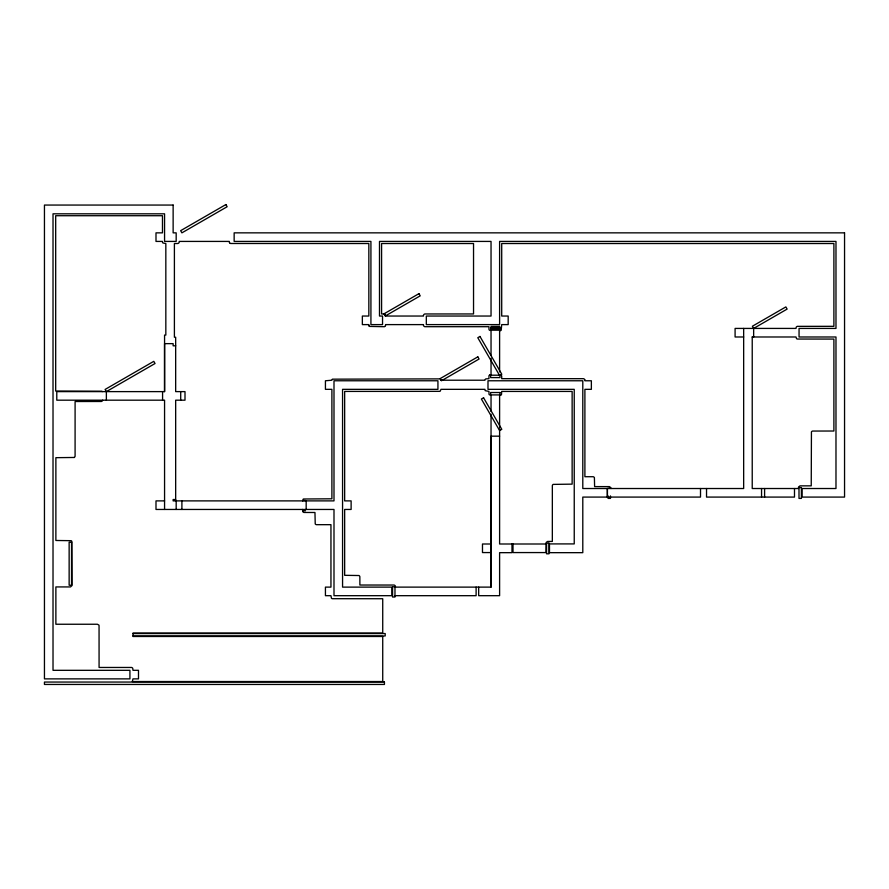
<?xml version="1.0" encoding="UTF-8"?>
<svg xmlns="http://www.w3.org/2000/svg" width="889" height="889" viewBox="0 0 889 889"><rect width="100%" height="100%" fill="white"/><g stroke="black" fill="none" stroke-linecap="round" stroke-linejoin="round"><path stroke-width="1.33" d="M164.565 509.453L164.565 400.183L56.785 400.183L56.785 391.616L164.565 391.616L164.565 343.643L173.133 343.643L173.133 345.799L175.666 345.799M394.883 587.118L491.039 587.118L491.039 436.166L499.607 436.166M102.657 400.183L102.502 400.617A1.656 1.656 0 0 1 101.946 401.217A1.767 1.767 0 0 1 101.324 401.484L75.098 401.517L75.087 456.124A1.778 1.778 0 0 1 74.965 456.613L74.598 457.168A1.778 1.778 0 0 1 74.165 457.513M106.369 391.616L155.042 363.512L153.786 361.334L105.113 389.438L106.369 391.616L106.369 400.183M753.65 328.419L787.121 309.094L785.854 306.916L752.394 326.23L753.65 328.419L753.65 336.987L752.227 336.987L752.227 488.517L798.478 488.517L798.489 487.394A1.778 1.778 0 0 1 798.611 486.905L800.022 485.861L811.235 485.85L811.435 431.932A1.667 1.667 0 0 1 811.868 431.409L812.001 431.309A1.767 1.767 0 0 1 812.613 431.054L833.893 431.021L833.893 339.076L797.389 339.042A1.778 1.778 0 0 1 796.5 338.565L796.011 336.987L752.227 336.987M74.198 457.468L55.874 457.679L55.874 540.479L71.142 540.679A1.656 1.656 0 0 1 71.842 541.379L72.02 585.551L70.509 586.929L55.874 586.929L55.874 624.245L97.368 624.245L98.79 625A1.7 1.7 0 0 1 99.057 625.623L99.079 667.461L131.428 667.461A1.778 1.778 0 0 1 131.905 667.583L132.061 667.661A1.656 1.656 0 0 1 132.75 668.35L132.972 670.317L138.495 670.317L138.495 678.874L132.972 678.874L132.339 681.53L382.726 681.541L382.726 636.48L133.017 636.48L133.017 633.046L382.726 633.046L382.726 598.73L332.33 598.697A1.745 1.745 0 0 1 331.853 598.53A1.656 1.656 0 0 1 331.453 598.23L330.952 595.686L325.43 595.686L325.43 587.118L330.952 587.118L330.952 524.677L316.506 524.677A1.622 1.622 0 0 1 316.017 524.554L315.862 524.477A1.789 1.789 0 0 1 315.228 523.899L314.962 512.497L303.96 512.464A1.778 1.778 0 0 1 303.193 512.097A1.667 1.667 0 0 1 302.782 511.597L302.582 509.453M384.681 326.496L384.526 326.574A1.622 1.622 0 0 1 384.037 326.696L369.591 326.419A1.667 1.667 0 0 1 368.879 325.352M743.66 336.987L735.092 336.987L735.092 328.419L796.011 328.419L796.211 327.23A1.667 1.667 0 0 1 796.633 326.708L796.766 326.607A1.767 1.767 0 0 1 797.389 326.352L833.893 326.319L833.893 243.519L501.707 243.519L501.707 316.039L508.175 316.039L508.175 324.607L501.707 324.607L501.207 330.197A1.789 1.789 0 0 1 500.796 330.497A1.778 1.778 0 0 1 500.329 330.664L499.607 330.697L499.607 371.924M608.065 488.328L610.465 488.328M175.666 499.529L173.133 499.529L173.133 500.885L333.997 500.885L333.997 380.77L437.933 380.77L437.933 389.338L342.565 389.338L342.565 587.118L391.86 587.118L391.86 595.686L333.997 595.686L333.997 509.453L155.997 509.453L155.997 500.885L164.565 500.885M303.093 500.507L305.494 500.507M303.093 510.786L305.494 510.786M491.039 544.001L482.483 544.001L482.483 552.569L491.039 552.569M546.057 544.001L499.607 544.001L499.607 428.909M394.883 595.686L476.115 595.686L476.115 587.118M133.017 633.557L385.204 633.557L385.204 635.957L133.017 635.957M500.329 374.714L501.574 375.736A1.778 1.778 0 0 1 501.696 376.225L501.707 378.67L583.351 378.681A1.778 1.778 0 0 1 583.84 378.803L584.395 379.17A1.778 1.778 0 0 1 584.729 379.603M102.202 391.549L102.257 391.616A1.789 1.789 0 0 0 101.79 391.249L55.685 391.049L55.685 215.716L162.476 215.716L162.476 232.851L155.997 232.851L155.997 241.419L162.476 241.419L162.509 242.141A1.745 1.745 0 0 0 162.765 242.753A1.656 1.656 0 0 0 162.976 243.008L165.832 243.519L165.832 335.075L164.565 335.075L164.565 391.616M584.695 379.581L584.895 380.77L591.363 380.77L591.363 389.338L584.895 389.338L584.895 476.715L593.052 476.715A1.778 1.778 0 0 1 593.541 476.837L594.096 477.215A1.789 1.789 0 0 1 594.397 477.615L594.608 486.605L609.432 486.616L610.843 487.672A1.778 1.778 0 0 1 610.965 488.161L610.976 488.517M440.844 379.736L440.588 379.303A1.667 1.667 0 0 0 440.077 378.881L332.397 379.17A1.789 1.789 0 0 0 332.097 379.581L332.03 379.736A1.622 1.622 0 0 0 331.908 380.214L325.43 380.77L325.43 389.338L331.897 389.338L331.897 498.796L303.493 498.996A1.789 1.789 0 0 0 303.082 499.296L302.582 500.885M385.504 315.162L385.582 316.039L423.464 316.039L423.542 315.162A1.7 1.7 0 0 1 423.953 314.462A1.789 1.789 0 0 1 424.375 314.15L424.52 314.084A1.622 1.622 0 0 1 425.009 313.961L473.537 313.95L473.537 243.519L381.581 243.519L381.581 313.95L384.037 313.961A1.622 1.622 0 0 1 384.526 314.084L384.681 314.15A1.789 1.789 0 0 1 385.081 314.45A1.789 1.789 0 0 1 385.382 314.862M368.868 325.318L368.835 324.607L362.356 324.607L362.356 316.039L368.835 316.039L368.835 243.519L230.673 243.486A1.7 1.7 0 0 1 230.195 243.308A1.789 1.789 0 0 1 229.562 242.741M440.966 380.214L484.961 380.214A1.622 1.622 0 0 1 485.083 379.736L485.15 379.581A1.656 1.656 0 0 1 485.85 378.892L488.95 378.67L488.961 376.225A1.622 1.622 0 0 1 489.439 375.214M794.488 488.517L794.488 497.084L706.533 497.084L706.533 488.517M764.596 488.517L764.596 497.084M761.551 488.517L761.551 497.084M743.66 328.419L743.66 488.517L582.795 488.517L582.795 380.77L487.994 380.77L487.994 389.338L574.238 389.338L574.238 543.912L549.48 543.912L549.48 552.669L582.795 552.669L582.795 497.084L700.51 497.084L700.51 488.517M610.465 495.895L610.465 498.407L608.065 498.407L608.065 495.895M607.42 488.517L607.42 497.084M607.354 488.517L607.354 497.084M513.009 544.001L513.009 552.569L545.935 552.569L546.09 542.812A1.778 1.778 0 0 1 546.257 542.334L547.602 541.445L552.336 541.434L552.347 485.683A1.622 1.622 0 0 1 552.469 485.194L552.547 485.038A1.789 1.789 0 0 1 552.725 484.761A1.622 1.622 0 0 1 553.202 484.394L572.138 484.138L572.138 391.427L501.707 391.427L501.496 394.516A1.656 1.656 0 0 1 500.952 395.127A1.767 1.767 0 0 1 500.329 395.394L499.607 395.427L499.607 427.598M511.986 543.912L511.986 552.669L499.607 552.669L499.607 595.686L478.671 595.686L478.671 587.118M491.039 355.433L491.039 330.697L489.45 330.197A1.656 1.656 0 0 1 489.239 329.941A1.745 1.745 0 0 1 488.983 329.319L488.95 326.708L425.009 326.696A1.622 1.622 0 0 1 424.52 326.574L424.375 326.496A1.789 1.789 0 0 1 423.508 325.452L423.464 324.607L385.582 324.607L385.504 325.485A1.7 1.7 0 0 1 384.693 326.485M491.039 358.189L491.039 374.68L489.861 374.88A1.656 1.656 0 0 0 489.45 375.18M491.039 411.507L491.039 395.427L489.239 394.66A1.778 1.778 0 0 1 489.028 394.205L488.95 391.427L485.238 390.671A1.778 1.778 0 0 1 485.027 390.215L484.95 389.338L440.977 389.338L440.222 391.138A1.778 1.778 0 0 1 439.766 391.349L344.654 391.427L344.654 500.885L351.122 500.885L351.122 509.453L344.654 509.453L344.654 575.316L358.978 575.527A1.667 1.667 0 0 1 359.489 575.95L359.756 576.372A1.667 1.667 0 0 1 359.856 576.839L359.889 585.029L393.938 585.04A1.778 1.778 0 0 1 394.427 585.162L394.983 585.529A1.789 1.789 0 0 1 395.283 585.94L395.483 587.118M491.039 414.196L491.039 587.118M306.172 500.885L306.172 509.453M181.901 500.885L181.901 509.453M180.711 391.616L180.711 400.183M176.178 500.885L176.178 509.453M175.666 500.885L175.666 400.183L185.001 400.183L185.001 391.616L175.666 391.616L175.666 337.231L174.4 337.231L174.4 243.519L177.678 243.508A1.622 1.622 0 0 0 178.167 243.386L178.322 243.308A1.7 1.7 0 0 0 178.722 243.019A1.789 1.789 0 0 0 179.022 242.608A1.7 1.7 0 0 0 179.156 242.297L179.222 241.419L229.295 241.419L229.329 242.141A1.7 1.7 0 0 0 229.584 242.764M162.576 391.616L162.576 400.183M369.335 326.196A1.789 1.789 0 0 1 369.124 325.941M440.822 379.692A1.667 1.667 0 0 1 440.955 380.192M225.895 204.548L180.645 230.673L181.901 232.851L227.151 206.726L225.895 204.548M418.941 293.659L383.959 313.861L385.215 316.039L420.208 295.848L418.941 293.659M479.971 336.453L477.793 337.72L499.607 375.502L501.796 374.247L479.971 336.453M477.815 356.845L440.166 378.592L441.422 380.77L479.071 359.034L477.815 356.845M483.572 397.772L481.394 399.028L499.607 430.576L501.796 429.32L483.572 397.772M173.133 205.059L44.45 205.059L44.45 678.874L129.927 678.874L129.927 670.317L53.018 670.317L53.018 213.816L164.565 213.816L164.565 241.419L176.178 241.419L176.178 232.851L173.133 232.851L173.133 205.059M844.55 232.851L234.151 232.851L234.151 241.419L370.924 241.419L370.924 324.607L382.537 324.607L382.537 316.039L379.492 316.039L379.492 241.419L491.039 241.419L491.039 316.039L426.32 316.039L426.32 324.607L499.607 324.607L499.607 241.419L835.982 241.419L835.982 328.419L799.055 328.419L799.055 336.987L835.982 336.987L835.982 488.517L802.1 488.517L802.1 497.084L844.55 497.084L844.55 232.851M499.607 326.452L491.039 326.452L491.039 328.852L499.607 328.852L499.607 326.452M499.996 327.785L490.661 327.785L490.661 330.186L499.996 330.186L499.996 327.785M499.996 375.191L490.661 375.191L490.661 377.592L499.996 377.592L499.996 375.191M499.996 392.516L490.661 392.516L490.661 394.916L499.996 394.916L499.996 392.516M801.389 487.561L799 487.561L799 498.407L801.389 498.407L801.389 487.561M71.542 542.19L69.142 542.19L69.142 585.218L71.542 585.218L71.542 542.19M548.969 543.146L546.568 543.146L546.568 553.803L548.969 553.803L548.969 543.146M394.972 586.74L392.571 586.74L392.571 597.019L394.972 597.019L394.972 586.74M384.437 682.052L44.45 682.052L44.45 684.452L384.437 684.452L384.437 682.052"/></g></svg>
